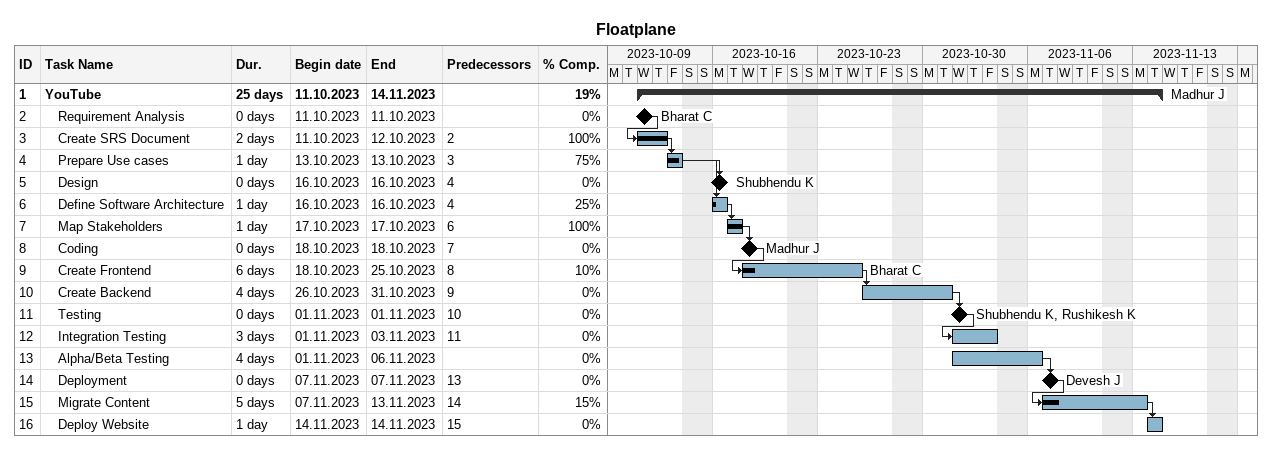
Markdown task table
Floatplane

| ID | Level | Task | Duration | Start | Finish | Predecessors | Resources | % complete |
|---|---|---|---|---|---|---|---|---|
| 1 | 1 | **YouTube** | 25d | 2023-10-11 | 2023-11-14 |  | Madhur J | 19 |
| 2 | 2 | Requirement Analysis | 0d | 2023-10-11 | 2023-10-11 |  | Bharat C | 0 |
| 3 | 2 | Create SRS Document | 2d | 2023-10-11 | 2023-10-12 | 2 |  | 100 |
| 4 | 2 | Prepare Use cases | 1d | 2023-10-13 | 2023-10-13 | 3 |  | 75 |
| 5 | 2 | Design | 0d | 2023-10-16 | 2023-10-16 | 4 | Shubhendu K | 0 |
| 6 | 2 | Define Software Architecture | 1d | 2023-10-16 | 2023-10-16 | 4 |  | 25 |
| 7 | 2 | Map Stakeholders | 1d | 2023-10-17 | 2023-10-17 | 6 |  | 100 |
| 8 | 2 | Coding | 0d | 2023-10-18 | 2023-10-18 | 7 | Madhur J | 0 |
| 9 | 2 | Create Frontend | 6d | 2023-10-18 | 2023-10-25 | 8 | Bharat C | 10 |
| 10 | 2 | Create Backend | 4d | 2023-10-26 | 2023-10-31 | 9 |  | 0 |
| 11 | 2 | Testing | 0d | 2023-11-01 | 2023-11-01 | 10 | Shubhendu K, Rushikesh K | 0 |
| 12 | 2 | Integration Testing | 3d | 2023-11-01 | 2023-11-03 | 11 |  | 0 |
| 13 | 2 | Alpha/Beta Testing | 4d | 2023-11-01 | 2023-11-06 |  |  | 0 |
| 14 | 2 | Deployment | 0d | 2023-11-07 | 2023-11-07 | 13 | Devesh J | 0 |
| 15 | 2 | Migrate Content | 5d | 2023-11-07 | 2023-11-13 | 14 |  | 15 |
| 16 | 2 | Deploy Website | 1d | 2023-11-14 | 2023-11-14 | 15 |  | 0 |
